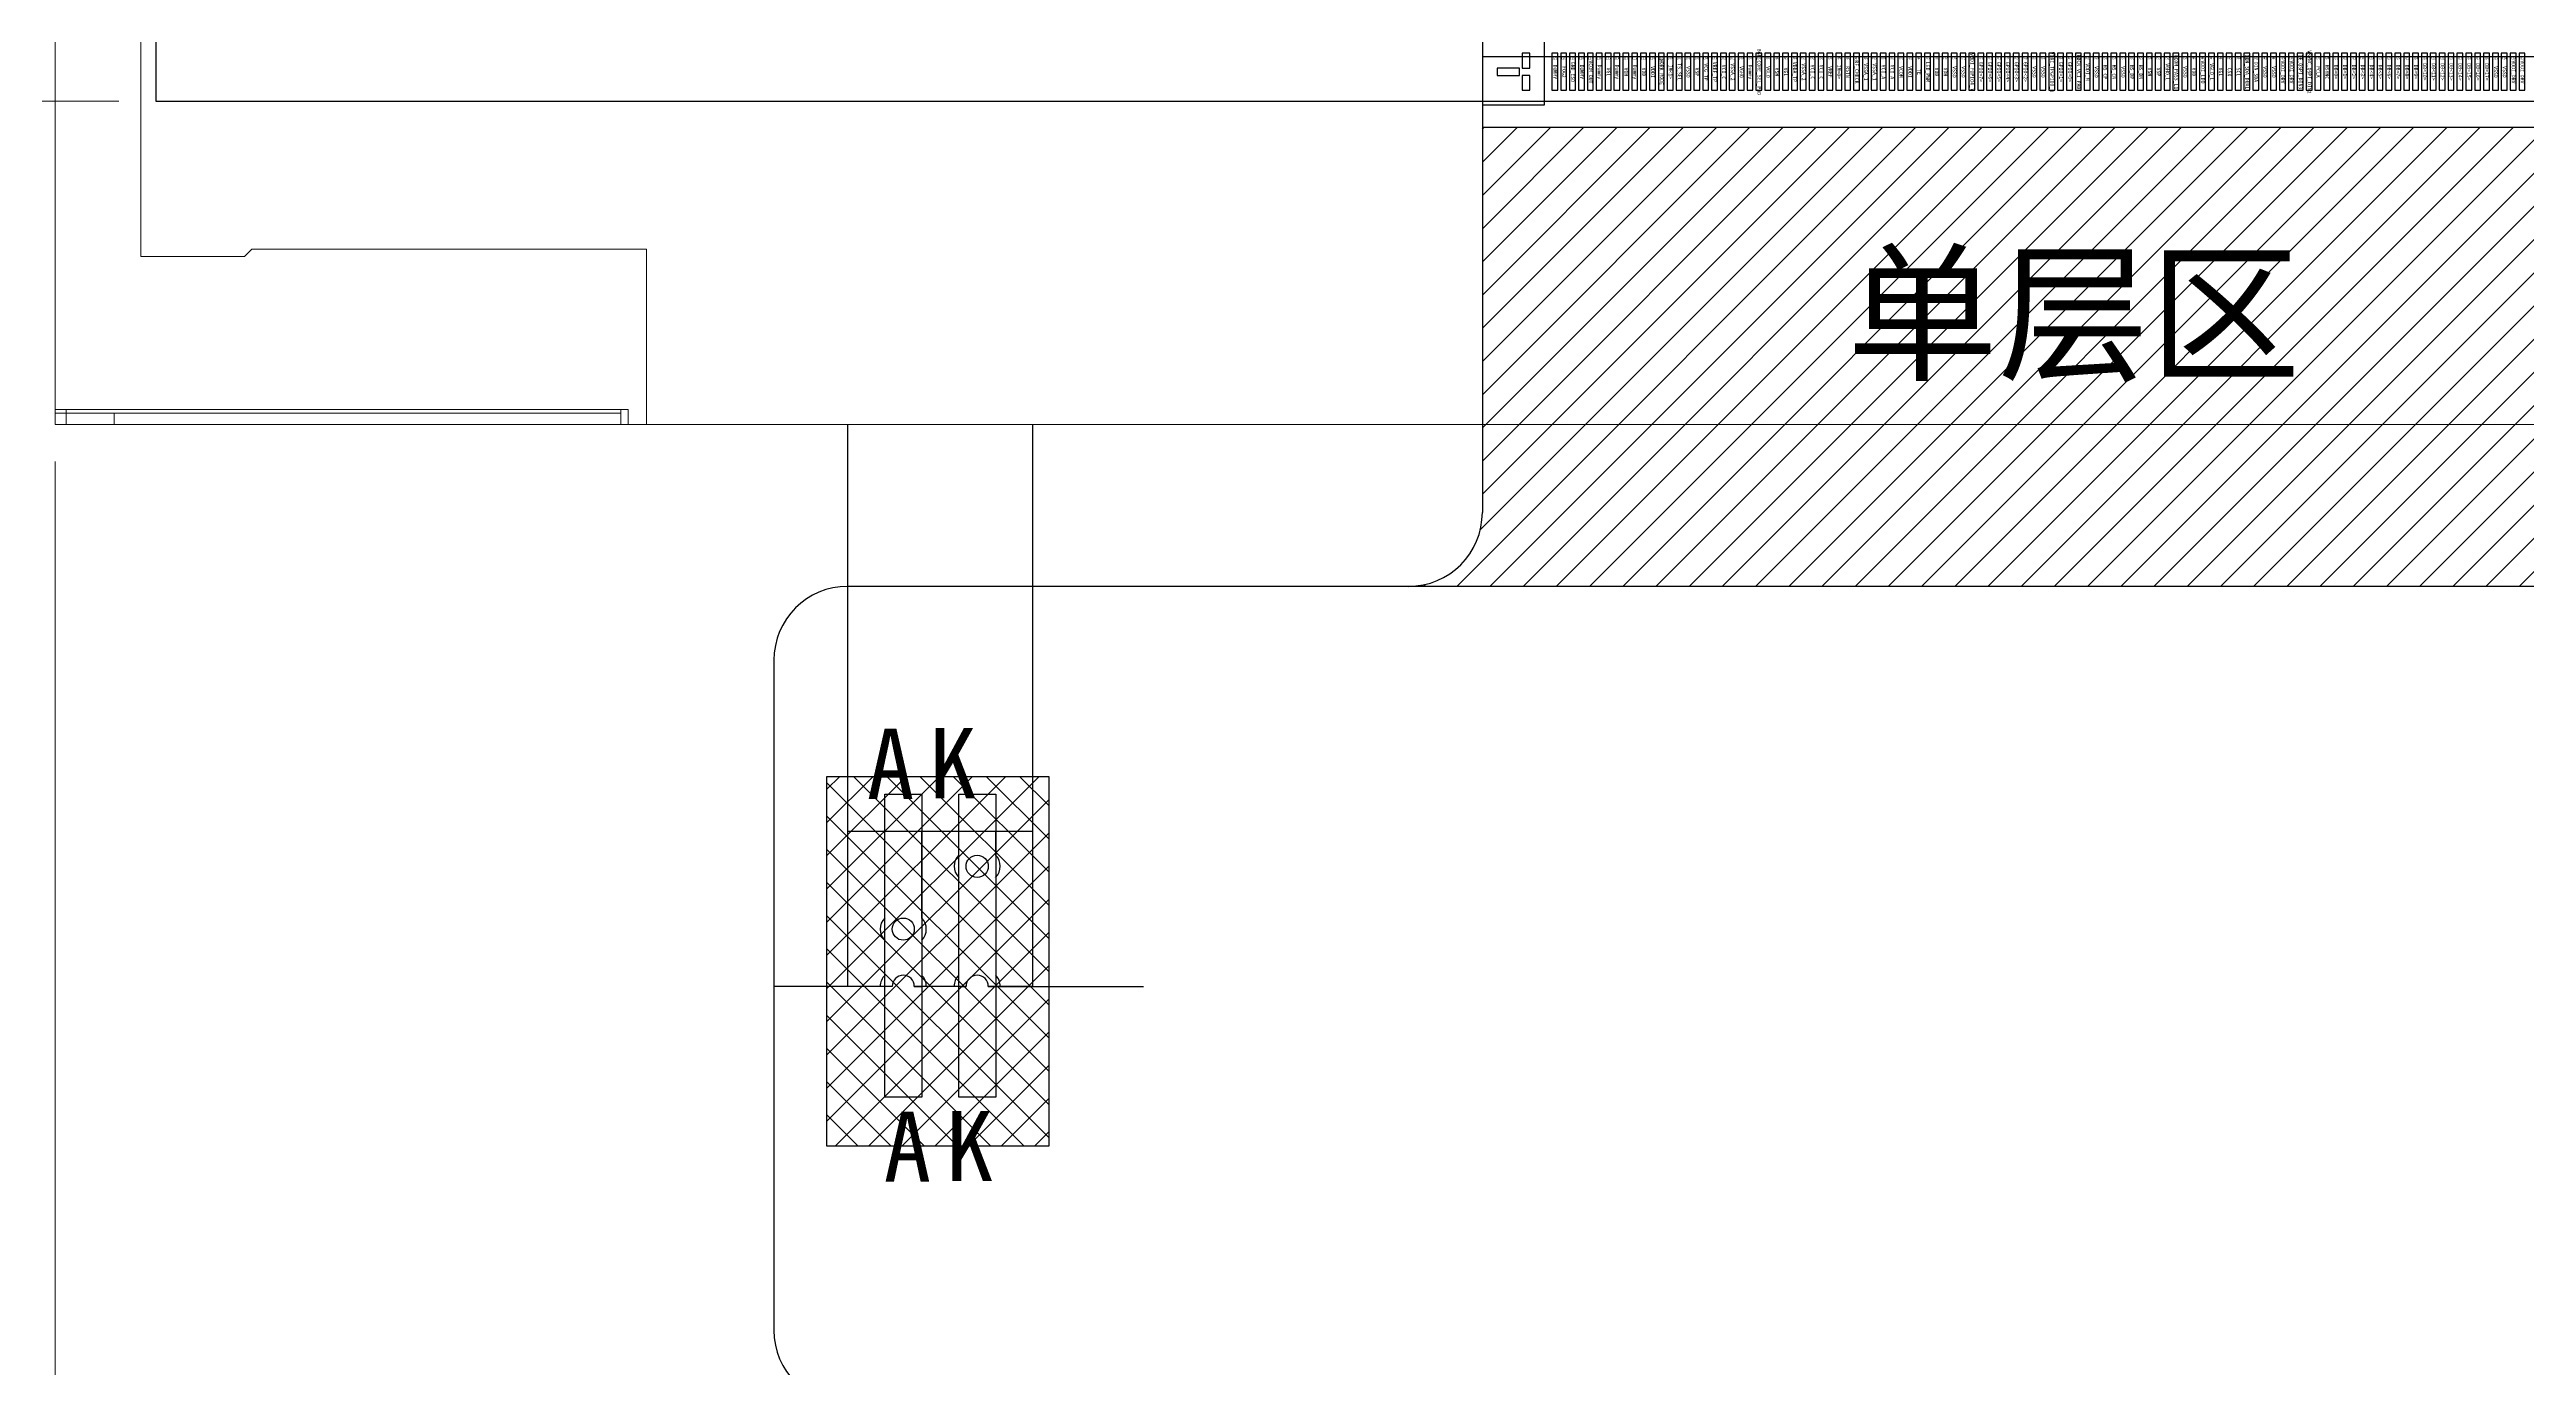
# Model space of a CAD drawing. Header units: millimetres. Extents: x 4482 to 4934, y -79 to 235.
# Drawn here: x 4577.89 to 4611.38, y 73.84 to 91.67 of the extents above; entities that cross this region are included whole.
import ezdxf
from ezdxf.enums import TextEntityAlignment as Align

# ---------------------------------------------------------------- set-up
doc = ezdxf.new("R2010")
doc.units = ezdxf.units.MM
doc.header["$PDMODE"] = 67
doc.layers.get('Defpoints').update_dxf_attribs({"lineweight": 18})
for name, color, linetype in [('BL', 7, 'Continuous'), ('BZ-Bottom', 181, 'Continuous'), ('DIM（标注）', 3, 'Continuous'), ('FPC', 5, 'Continuous'), ('L101', 120, 'Continuous'), ('L38', 6, 'Continuous'), ('L5', 6, 'Continuous'), ('L54', 220, 'Continuous'), ('L62', 3, 'Continuous')]:
    doc.layers.add(name, color=color, linetype=linetype)
doc.layers.add('dim', color=84, linetype='Continuous', lineweight=9)
doc.styles.add('C-E02$0$HZ', font='')
doc.styles.add('STYLE1', font='', dxfattribs={"width": 0.9})
doc.styles.add('TXT', font='TXT')
doc.styles.add('宋', font='', dxfattribs={"height": 2})
doc.styles.get('C-E02$0$HZ').set_extended_font_data('SimSun')
doc.styles.get('STYLE1').set_extended_font_data('KaiTi_GB2312')
doc.styles.get('宋').set_extended_font_data('SimSun')
doc.dimstyles.new('STANDARD$0', dxfattribs={"dimtxt": 1.5, "dimasz": 1.5, "dimexe": 0.25, "dimexo": 0.5, "dimgap": 0.4, "dimtad": 1, "dimzin": 9, "dimdsep": 46, "dimtxsty": 'STYLE1', "dimcen": 1.5, "dimclrd": 256, "dimclre": 256, "dimclrt": 256, "dimadec": 0, "dimazin": 0, "dimtfac": 1, "dimtmove": 0, "dimatfit": 3, "dimfxl": 1, "dimtolj": 1, "dimtzin": 0, "dimlwd": 5, "dimlwe": 5, "dimarcsym": 0})

# ---------------------------------------------------------------- blocks, each defined once
blk = doc.blocks.new('*D11')
at = {"layer": 'Defpoints', "color": 0}
for p in [(4579.322, 170.008), (4559.607, 90.968), (4579.322, 90.968)]:
    blk.add_point(p, dxfattribs=at)
at = {"layer": 'DIM（标注）', "lineweight": 5}
for p, q in [((4578.822, 170.008), (4559.357, 170.008)), ((4559.607, 168.508), (4559.607, 92.468)), ((4578.822, 90.968), (4559.357, 90.968))]:
    blk.add_line(p, q, dxfattribs=at)
at = {"layer": 'DIM（标注）'}
for points in [[(4559.357, 168.508), (4559.857, 168.508), (4559.607, 170.008)], [(4559.357, 92.468), (4559.857, 92.468), (4559.607, 90.968)]]:
    blk.add_solid(points, dxfattribs=at)
at = {"layer": 'DIM（标注）', "insert": (4558.457, 130.488), "char_height": 1.5, "attachment_point": 5, "rotation": 90, "style": 'STYLE1'}
blk.add_mtext('\\A1;79.04 LCD OUTLINE', dxfattribs=at)
blk = doc.blocks.new('*D12')
at = {"layer": 'Defpoints', "color": 0}
for p in [(4555.135, 171.308), (4577.962, 171.308), (4577.962, 86.598)]:
    blk.add_point(p, dxfattribs=at)
at = {"layer": 'DIM（标注）', "lineweight": 5}
for p, q in [((4577.462, 171.308), (4554.885, 171.308)), ((4555.135, 88.098), (4555.135, 169.808)), ((4577.462, 86.598), (4554.885, 86.598))]:
    blk.add_line(p, q, dxfattribs=at)
at = {"layer": 'DIM（标注）'}
for points in [[(4554.885, 169.808), (4555.385, 169.808), (4555.135, 171.308)], [(4554.885, 88.098), (4555.385, 88.098), (4555.135, 86.598)]]:
    blk.add_solid(points, dxfattribs=at)
at = {"layer": 'DIM（标注）', "insert": (4553.985, 128.953), "char_height": 1.5, "attachment_point": 5, "rotation": 90, "style": 'STYLE1'}
blk.add_mtext('\\A1;84.71%%P0.2 BL OUTLINE', dxfattribs=at)
blk = doc.blocks.new('*D17')
at = {"layer": 'Defpoints', "color": 0}
for p in [(4577.962, 86.598), (4555.135, 50.396), (4597.644, 50.396)]:
    blk.add_point(p, dxfattribs=at)
at = {"layer": 'DIM（标注）', "lineweight": 5}
for p, q in [((4577.462, 86.598), (4554.885, 86.598)), ((4555.135, 85.098), (4555.135, 51.896)), ((4597.144, 50.396), (4554.885, 50.396))]:
    blk.add_line(p, q, dxfattribs=at)
at = {"layer": 'DIM（标注）'}
for points in [[(4554.885, 85.098), (4555.385, 85.098), (4555.135, 86.598)], [(4554.885, 51.896), (4555.385, 51.896), (4555.135, 50.396)]]:
    blk.add_solid(points, dxfattribs=at)
at = {"layer": 'DIM（标注）', "insert": (4553.985, 68.497), "char_height": 1.5, "attachment_point": 5, "rotation": 90, "style": 'STYLE1'}
blk.add_mtext('\\A1;36.2%%P0.5', dxfattribs=at)
blk = doc.blocks.new('*D16')
at = {"layer": 'Defpoints', "color": 0}
for p in [(4577.962, 86.598), (4595.764, 50.596), (4595.764, 42.872)]:
    blk.add_point(p, dxfattribs=at)
at = {"layer": 'DIM（标注）', "lineweight": 5}
for p, q in [((4577.962, 86.098), (4577.962, 42.622)), ((4595.764, 50.096), (4595.764, 42.622)), ((4579.462, 42.872), (4594.264, 42.872))]:
    blk.add_line(p, q, dxfattribs=at)
at = {"layer": 'DIM（标注）'}
for points in [[(4579.462, 43.122), (4579.462, 42.622), (4577.962, 42.872)], [(4594.264, 43.122), (4594.264, 42.622), (4595.764, 42.872)]]:
    blk.add_solid(points, dxfattribs=at)
at = {"layer": 'DIM（标注）', "insert": (4587.703, 44.022), "char_height": 1.5, "attachment_point": 5, "style": 'STYLE1'}
blk.add_mtext('\\A1;17.8%%P0.5', dxfattribs=at)
blk = doc.blocks.new('666')
at = {"layer": 'L101'}
blk.add_lwpolyline([(4475.028, 91.843), (4475.868, 91.843), (4475.868, 92.743), (4475.028, 92.743), (4475.028, 91.843)], close=True, dxfattribs=at)
at = {"layer": 'L38'}
for points in [[(4475.568, 92.343), (4475.668, 92.343), (4475.668, 92.543), (4475.568, 92.543), (4475.568, 92.343)], [(4475.968, 92.043), (4476.048, 92.043), (4476.048, 92.543), (4475.968, 92.543), (4475.968, 92.043)], [(4476.088, 92.043), (4476.168, 92.043), (4476.168, 92.543), (4476.088, 92.543), (4476.088, 92.043)], [(4476.208, 92.043), (4476.288, 92.043), (4476.288, 92.543), (4476.208, 92.543), (4476.208, 92.043)], [(4476.328, 92.043), (4476.408, 92.043), (4476.408, 92.543), (4476.328, 92.543), (4476.328, 92.043)], [(4476.448, 92.043), (4476.528, 92.043), (4476.528, 92.543), (4476.448, 92.543), (4476.448, 92.043)], [(4476.568, 92.043), (4476.648, 92.043), (4476.648, 92.543), (4476.568, 92.543), (4476.568, 92.043)], [(4476.688, 92.043), (4476.768, 92.043), (4476.768, 92.543), (4476.688, 92.543), (4476.688, 92.043)], [(4476.808, 92.043), (4476.888, 92.043), (4476.888, 92.543), (4476.808, 92.543), (4476.808, 92.043)], [(4476.928, 92.043), (4477.008, 92.043), (4477.008, 92.543), (4476.928, 92.543), (4476.928, 92.043)], [(4477.048, 92.043), (4477.128, 92.043), (4477.128, 92.543), (4477.048, 92.543), (4477.048, 92.043)], [(4477.168, 92.043), (4477.248, 92.043), (4477.248, 92.543), (4477.168, 92.543), (4477.168, 92.043)], [(4477.288, 92.043), (4477.368, 92.043), (4477.368, 92.543), (4477.288, 92.543), (4477.288, 92.043)], [(4477.408, 92.043), (4477.488, 92.043), (4477.488, 92.543), (4477.408, 92.543), (4477.408, 92.043)], [(4477.528, 92.043), (4477.608, 92.043), (4477.608, 92.543), (4477.528, 92.543), (4477.528, 92.043)], [(4477.648, 92.043), (4477.728, 92.043), (4477.728, 92.543), (4477.648, 92.543), (4477.648, 92.043)], [(4477.768, 92.043), (4477.848, 92.043), (4477.848, 92.543), (4477.768, 92.543), (4477.768, 92.043)], [(4477.888, 92.043), (4477.968, 92.043), (4477.968, 92.543), (4477.888, 92.543), (4477.888, 92.043)], [(4478.008, 92.043), (4478.088, 92.043), (4478.088, 92.543), (4478.008, 92.543), (4478.008, 92.043)], [(4478.128, 92.043), (4478.208, 92.043), (4478.208, 92.543), (4478.128, 92.543), (4478.128, 92.043)], [(4478.248, 92.043), (4478.328, 92.043), (4478.328, 92.543), (4478.248, 92.543), (4478.248, 92.043)], [(4478.368, 92.043), (4478.448, 92.043), (4478.448, 92.543), (4478.368, 92.543), (4478.368, 92.043)], [(4478.488, 92.043), (4478.568, 92.043), (4478.568, 92.543), (4478.488, 92.543), (4478.488, 92.043)], [(4478.608, 92.043), (4478.688, 92.043), (4478.688, 92.543), (4478.608, 92.543), (4478.608, 92.043)], [(4478.728, 92.043), (4478.808, 92.043), (4478.808, 92.543), (4478.728, 92.543), (4478.728, 92.043)], [(4478.848, 92.043), (4478.928, 92.043), (4478.928, 92.543), (4478.848, 92.543), (4478.848, 92.043)], [(4478.968, 92.043), (4479.048, 92.043), (4479.048, 92.543), (4478.968, 92.543), (4478.968, 92.043)], [(4479.088, 92.043), (4479.168, 92.043), (4479.168, 92.543), (4479.088, 92.543), (4479.088, 92.043)], [(4479.208, 92.043), (4479.288, 92.043), (4479.288, 92.543), (4479.208, 92.543), (4479.208, 92.043)], [(4479.328, 92.043), (4479.408, 92.043), (4479.408, 92.543), (4479.328, 92.543), (4479.328, 92.043)], [(4479.448, 92.043), (4479.528, 92.043), (4479.528, 92.543), (4479.448, 92.543), (4479.448, 92.043)], [(4479.568, 92.043), (4479.648, 92.043), (4479.648, 92.543), (4479.568, 92.543), (4479.568, 92.043)], [(4479.688, 92.043), (4479.768, 92.043), (4479.768, 92.543), (4479.688, 92.543), (4479.688, 92.043)], [(4479.808, 92.043), (4479.888, 92.043), (4479.888, 92.543), (4479.808, 92.543), (4479.808, 92.043)], [(4479.928, 92.043), (4480.008, 92.043), (4480.008, 92.543), (4479.928, 92.543), (4479.928, 92.043)], [(4480.048, 92.043), (4480.128, 92.043), (4480.128, 92.543), (4480.048, 92.543), (4480.048, 92.043)], [(4480.168, 92.043), (4480.248, 92.043), (4480.248, 92.543), (4480.168, 92.543), (4480.168, 92.043)], [(4480.288, 92.043), (4480.368, 92.043), (4480.368, 92.543), (4480.288, 92.543), (4480.288, 92.043)], [(4480.408, 92.043), (4480.488, 92.043), (4480.488, 92.543), (4480.408, 92.543), (4480.408, 92.043)], [(4480.528, 92.043), (4480.608, 92.043), (4480.608, 92.543), (4480.528, 92.543), (4480.528, 92.043)], [(4480.648, 92.043), (4480.728, 92.043), (4480.728, 92.543), (4480.648, 92.543), (4480.648, 92.043)], [(4480.768, 92.043), (4480.848, 92.043), (4480.848, 92.543), (4480.768, 92.543), (4480.768, 92.043)], [(4480.888, 92.043), (4480.968, 92.043), (4480.968, 92.543), (4480.888, 92.543), (4480.888, 92.043)], [(4481.008, 92.043), (4481.088, 92.043), (4481.088, 92.543), (4481.008, 92.543), (4481.008, 92.043)], [(4481.128, 92.043), (4481.208, 92.043), (4481.208, 92.543), (4481.128, 92.543), (4481.128, 92.043)], [(4481.248, 92.043), (4481.328, 92.043), (4481.328, 92.543), (4481.248, 92.543), (4481.248, 92.043)], [(4481.368, 92.043), (4481.448, 92.043), (4481.448, 92.543), (4481.368, 92.543), (4481.368, 92.043)], [(4481.488, 92.043), (4481.568, 92.043), (4481.568, 92.543), (4481.488, 92.543), (4481.488, 92.043)], [(4481.608, 92.043), (4481.688, 92.043), (4481.688, 92.543), (4481.608, 92.543), (4481.608, 92.043)], [(4481.728, 92.043), (4481.808, 92.043), (4481.808, 92.543), (4481.728, 92.543), (4481.728, 92.043)], [(4481.848, 92.043), (4481.928, 92.043), (4481.928, 92.543), (4481.848, 92.543), (4481.848, 92.043)], [(4481.968, 92.043), (4482.048, 92.043), (4482.048, 92.543), (4481.968, 92.543), (4481.968, 92.043)], [(4482.088, 92.043), (4482.168, 92.043), (4482.168, 92.543), (4482.088, 92.543), (4482.088, 92.043)], [(4482.208, 92.043), (4482.288, 92.043), (4482.288, 92.543), (4482.208, 92.543), (4482.208, 92.043)], [(4482.328, 92.043), (4482.408, 92.043), (4482.408, 92.543), (4482.328, 92.543), (4482.328, 92.043)], [(4482.448, 92.043), (4482.528, 92.043), (4482.528, 92.543), (4482.448, 92.543), (4482.448, 92.043)], [(4482.568, 92.043), (4482.648, 92.043), (4482.648, 92.543), (4482.568, 92.543), (4482.568, 92.043)], [(4482.688, 92.043), (4482.768, 92.043), (4482.768, 92.543), (4482.688, 92.543), (4482.688, 92.043)], [(4482.808, 92.043), (4482.888, 92.043), (4482.888, 92.543), (4482.808, 92.543), (4482.808, 92.043)], [(4482.928, 92.043), (4483.008, 92.043), (4483.008, 92.543), (4482.928, 92.543), (4482.928, 92.043)], [(4483.048, 92.043), (4483.128, 92.043), (4483.128, 92.543), (4483.048, 92.543), (4483.048, 92.043)], [(4483.168, 92.043), (4483.248, 92.043), (4483.248, 92.543), (4483.168, 92.543), (4483.168, 92.043)], [(4483.288, 92.043), (4483.368, 92.043), (4483.368, 92.543), (4483.288, 92.543), (4483.288, 92.043)], [(4483.408, 92.043), (4483.488, 92.043), (4483.488, 92.543), (4483.408, 92.543), (4483.408, 92.043)], [(4483.528, 92.043), (4483.608, 92.043), (4483.608, 92.543), (4483.528, 92.543), (4483.528, 92.043)], [(4483.648, 92.043), (4483.728, 92.043), (4483.728, 92.543), (4483.648, 92.543), (4483.648, 92.043)], [(4483.768, 92.043), (4483.848, 92.043), (4483.848, 92.543), (4483.768, 92.543), (4483.768, 92.043)], [(4483.888, 92.043), (4483.968, 92.043), (4483.968, 92.543), (4483.888, 92.543), (4483.888, 92.043)], [(4484.008, 92.043), (4484.088, 92.043), (4484.088, 92.543), (4484.008, 92.543), (4484.008, 92.043)], [(4484.128, 92.043), (4484.208, 92.043), (4484.208, 92.543), (4484.128, 92.543), (4484.128, 92.043)], [(4484.248, 92.043), (4484.328, 92.043), (4484.328, 92.543), (4484.248, 92.543), (4484.248, 92.043)], [(4484.368, 92.043), (4484.448, 92.043), (4484.448, 92.543), (4484.368, 92.543), (4484.368, 92.043)], [(4484.488, 92.043), (4484.568, 92.043), (4484.568, 92.543), (4484.488, 92.543), (4484.488, 92.043)], [(4484.608, 92.043), (4484.688, 92.043), (4484.688, 92.543), (4484.608, 92.543), (4484.608, 92.043)], [(4484.728, 92.043), (4484.808, 92.043), (4484.808, 92.543), (4484.728, 92.543), (4484.728, 92.043)], [(4484.848, 92.043), (4484.928, 92.043), (4484.928, 92.543), (4484.848, 92.543), (4484.848, 92.043)], [(4484.968, 92.043), (4485.048, 92.043), (4485.048, 92.543), (4484.968, 92.543), (4484.968, 92.043)], [(4485.088, 92.043), (4485.168, 92.043), (4485.168, 92.543), (4485.088, 92.543), (4485.088, 92.043)], [(4485.208, 92.043), (4485.288, 92.043), (4485.288, 92.543), (4485.208, 92.543), (4485.208, 92.043)], [(4485.328, 92.043), (4485.408, 92.043), (4485.408, 92.543), (4485.328, 92.543), (4485.328, 92.043)], [(4485.448, 92.043), (4485.528, 92.043), (4485.528, 92.543), (4485.448, 92.543), (4485.448, 92.043)], [(4485.568, 92.043), (4485.648, 92.043), (4485.648, 92.543), (4485.568, 92.543), (4485.568, 92.043)], [(4485.688, 92.043), (4485.768, 92.043), (4485.768, 92.543), (4485.688, 92.543), (4485.688, 92.043)], [(4485.808, 92.043), (4485.888, 92.043), (4485.888, 92.543), (4485.808, 92.543), (4485.808, 92.043)], [(4485.928, 92.043), (4486.008, 92.043), (4486.008, 92.543), (4485.928, 92.543), (4485.928, 92.043)], [(4486.048, 92.043), (4486.128, 92.043), (4486.128, 92.543), (4486.048, 92.543), (4486.048, 92.043)], [(4486.168, 92.043), (4486.248, 92.043), (4486.248, 92.543), (4486.168, 92.543), (4486.168, 92.043)], [(4486.288, 92.043), (4486.368, 92.043), (4486.368, 92.543), (4486.288, 92.543), (4486.288, 92.043)], [(4486.408, 92.043), (4486.488, 92.043), (4486.488, 92.543), (4486.408, 92.543), (4486.408, 92.043)], [(4486.528, 92.043), (4486.608, 92.043), (4486.608, 92.543), (4486.528, 92.543), (4486.528, 92.043)], [(4486.648, 92.043), (4486.728, 92.043), (4486.728, 92.543), (4486.648, 92.543), (4486.648, 92.043)], [(4486.768, 92.043), (4486.848, 92.043), (4486.848, 92.543), (4486.768, 92.543), (4486.768, 92.043)], [(4486.888, 92.043), (4486.968, 92.043), (4486.968, 92.543), (4486.888, 92.543), (4486.888, 92.043)], [(4487.008, 92.043), (4487.088, 92.043), (4487.088, 92.543), (4487.008, 92.543), (4487.008, 92.043)], [(4487.128, 92.043), (4487.208, 92.043), (4487.208, 92.543), (4487.128, 92.543), (4487.128, 92.043)], [(4487.248, 92.043), (4487.328, 92.043), (4487.328, 92.543), (4487.248, 92.543), (4487.248, 92.043)], [(4487.368, 92.043), (4487.448, 92.043), (4487.448, 92.543), (4487.368, 92.543), (4487.368, 92.043)], [(4487.488, 92.043), (4487.568, 92.043), (4487.568, 92.543), (4487.488, 92.543), (4487.488, 92.043)], [(4487.608, 92.043), (4487.688, 92.043), (4487.688, 92.543), (4487.608, 92.543), (4487.608, 92.043)], [(4487.728, 92.043), (4487.808, 92.043), (4487.808, 92.543), (4487.728, 92.543), (4487.728, 92.043)], [(4487.848, 92.043), (4487.928, 92.043), (4487.928, 92.543), (4487.848, 92.543), (4487.848, 92.043)], [(4487.968, 92.043), (4488.048, 92.043), (4488.048, 92.543), (4487.968, 92.543), (4487.968, 92.043)], [(4488.088, 92.043), (4488.168, 92.043), (4488.168, 92.543), (4488.088, 92.543), (4488.088, 92.043)], [(4488.208, 92.043), (4488.288, 92.043), (4488.288, 92.543), (4488.208, 92.543), (4488.208, 92.043)], [(4488.328, 92.043), (4488.408, 92.043), (4488.408, 92.543), (4488.328, 92.543), (4488.328, 92.043)], [(4488.448, 92.043), (4488.528, 92.043), (4488.528, 92.543), (4488.448, 92.543), (4488.448, 92.043)], [(4488.568, 92.043), (4488.648, 92.043), (4488.648, 92.543), (4488.568, 92.543), (4488.568, 92.043)], [(4488.688, 92.043), (4488.768, 92.043), (4488.768, 92.543), (4488.688, 92.543), (4488.688, 92.043)], [(4488.808, 92.043), (4488.888, 92.043), (4488.888, 92.543), (4488.808, 92.543), (4488.808, 92.043)], [(4488.928, 92.043), (4489.008, 92.043), (4489.008, 92.543), (4488.928, 92.543), (4488.928, 92.043)], [(4489.048, 92.043), (4489.128, 92.043), (4489.128, 92.543), (4489.048, 92.543), (4489.048, 92.043)], [(4475.228, 92.243), (4475.528, 92.243), (4475.528, 92.343), (4475.228, 92.343), (4475.228, 92.243)], [(4475.568, 92.043), (4475.668, 92.043), (4475.668, 92.243), (4475.568, 92.243), (4475.568, 92.043)]]:
    blk.add_lwpolyline(points, close=True, dxfattribs=at)
at = {"layer": 'L5'}
for points in [[(4475.968, 92.043), (4476.048, 92.043), (4476.048, 92.543), (4475.968, 92.543), (4475.968, 92.043)], [(4476.088, 92.043), (4476.168, 92.043), (4476.168, 92.543), (4476.088, 92.543), (4476.088, 92.043)], [(4476.208, 92.043), (4476.288, 92.043), (4476.288, 92.543), (4476.208, 92.543), (4476.208, 92.043)], [(4476.328, 92.043), (4476.408, 92.043), (4476.408, 92.543), (4476.328, 92.543), (4476.328, 92.043)], [(4476.448, 92.043), (4476.528, 92.043), (4476.528, 92.543), (4476.448, 92.543), (4476.448, 92.043)], [(4476.568, 92.043), (4476.648, 92.043), (4476.648, 92.543), (4476.568, 92.543), (4476.568, 92.043)], [(4476.688, 92.043), (4476.768, 92.043), (4476.768, 92.543), (4476.688, 92.543), (4476.688, 92.043)], [(4476.808, 92.043), (4476.888, 92.043), (4476.888, 92.543), (4476.808, 92.543), (4476.808, 92.043)], [(4476.928, 92.043), (4477.008, 92.043), (4477.008, 92.543), (4476.928, 92.543), (4476.928, 92.043)], [(4477.048, 92.043), (4477.128, 92.043), (4477.128, 92.543), (4477.048, 92.543), (4477.048, 92.043)], [(4477.168, 92.043), (4477.248, 92.043), (4477.248, 92.543), (4477.168, 92.543), (4477.168, 92.043)], [(4477.288, 92.043), (4477.368, 92.043), (4477.368, 92.543), (4477.288, 92.543), (4477.288, 92.043)], [(4477.408, 92.043), (4477.488, 92.043), (4477.488, 92.543), (4477.408, 92.543), (4477.408, 92.043)], [(4477.528, 92.043), (4477.608, 92.043), (4477.608, 92.543), (4477.528, 92.543), (4477.528, 92.043)], [(4477.648, 92.043), (4477.728, 92.043), (4477.728, 92.543), (4477.648, 92.543), (4477.648, 92.043)], [(4477.768, 92.043), (4477.848, 92.043), (4477.848, 92.543), (4477.768, 92.543), (4477.768, 92.043)], [(4477.888, 92.043), (4477.968, 92.043), (4477.968, 92.543), (4477.888, 92.543), (4477.888, 92.043)], [(4478.008, 92.043), (4478.088, 92.043), (4478.088, 92.543), (4478.008, 92.543), (4478.008, 92.043)], [(4478.128, 92.043), (4478.208, 92.043), (4478.208, 92.543), (4478.128, 92.543), (4478.128, 92.043)], [(4478.248, 92.043), (4478.328, 92.043), (4478.328, 92.543), (4478.248, 92.543), (4478.248, 92.043)], [(4478.368, 92.043), (4478.448, 92.043), (4478.448, 92.543), (4478.368, 92.543), (4478.368, 92.043)], [(4478.488, 92.043), (4478.568, 92.043), (4478.568, 92.543), (4478.488, 92.543), (4478.488, 92.043)], [(4478.608, 92.043), (4478.688, 92.043), (4478.688, 92.543), (4478.608, 92.543), (4478.608, 92.043)], [(4478.728, 92.043), (4478.808, 92.043), (4478.808, 92.543), (4478.728, 92.543), (4478.728, 92.043)], [(4478.848, 92.043), (4478.928, 92.043), (4478.928, 92.543), (4478.848, 92.543), (4478.848, 92.043)], [(4478.968, 92.043), (4479.048, 92.043), (4479.048, 92.543), (4478.968, 92.543), (4478.968, 92.043)], [(4479.088, 92.043), (4479.168, 92.043), (4479.168, 92.543), (4479.088, 92.543), (4479.088, 92.043)], [(4479.208, 92.043), (4479.288, 92.043), (4479.288, 92.543), (4479.208, 92.543), (4479.208, 92.043)], [(4479.328, 92.043), (4479.408, 92.043), (4479.408, 92.543), (4479.328, 92.543), (4479.328, 92.043)], [(4479.448, 92.043), (4479.528, 92.043), (4479.528, 92.543), (4479.448, 92.543), (4479.448, 92.043)], [(4479.568, 92.043), (4479.648, 92.043), (4479.648, 92.543), (4479.568, 92.543), (4479.568, 92.043)], [(4479.688, 92.043), (4479.768, 92.043), (4479.768, 92.543), (4479.688, 92.543), (4479.688, 92.043)], [(4479.808, 92.043), (4479.888, 92.043), (4479.888, 92.543), (4479.808, 92.543), (4479.808, 92.043)], [(4479.928, 92.043), (4480.008, 92.043), (4480.008, 92.543), (4479.928, 92.543), (4479.928, 92.043)], [(4480.048, 92.043), (4480.128, 92.043), (4480.128, 92.543), (4480.048, 92.543), (4480.048, 92.043)], [(4480.168, 92.043), (4480.248, 92.043), (4480.248, 92.543), (4480.168, 92.543), (4480.168, 92.043)], [(4480.288, 92.043), (4480.368, 92.043), (4480.368, 92.543), (4480.288, 92.543), (4480.288, 92.043)], [(4480.408, 92.043), (4480.488, 92.043), (4480.488, 92.543), (4480.408, 92.543), (4480.408, 92.043)], [(4480.528, 92.043), (4480.608, 92.043), (4480.608, 92.543), (4480.528, 92.543), (4480.528, 92.043)], [(4480.648, 92.043), (4480.728, 92.043), (4480.728, 92.543), (4480.648, 92.543), (4480.648, 92.043)], [(4480.768, 92.043), (4480.848, 92.043), (4480.848, 92.543), (4480.768, 92.543), (4480.768, 92.043)], [(4480.888, 92.043), (4480.968, 92.043), (4480.968, 92.543), (4480.888, 92.543), (4480.888, 92.043)], [(4481.008, 92.043), (4481.088, 92.043), (4481.088, 92.543), (4481.008, 92.543), (4481.008, 92.043)], [(4481.128, 92.043), (4481.208, 92.043), (4481.208, 92.543), (4481.128, 92.543), (4481.128, 92.043)], [(4481.248, 92.043), (4481.328, 92.043), (4481.328, 92.543), (4481.248, 92.543), (4481.248, 92.043)], [(4481.368, 92.043), (4481.448, 92.043), (4481.448, 92.543), (4481.368, 92.543), (4481.368, 92.043)], [(4481.488, 92.043), (4481.568, 92.043), (4481.568, 92.543), (4481.488, 92.543), (4481.488, 92.043)], [(4481.608, 92.043), (4481.688, 92.043), (4481.688, 92.543), (4481.608, 92.543), (4481.608, 92.043)], [(4481.728, 92.043), (4481.808, 92.043), (4481.808, 92.543), (4481.728, 92.543), (4481.728, 92.043)], [(4481.848, 92.043), (4481.928, 92.043), (4481.928, 92.543), (4481.848, 92.543), (4481.848, 92.043)], [(4481.968, 92.043), (4482.048, 92.043), (4482.048, 92.543), (4481.968, 92.543), (4481.968, 92.043)], [(4482.088, 92.043), (4482.168, 92.043), (4482.168, 92.543), (4482.088, 92.543), (4482.088, 92.043)], [(4482.208, 92.043), (4482.288, 92.043), (4482.288, 92.543), (4482.208, 92.543), (4482.208, 92.043)], [(4482.328, 92.043), (4482.408, 92.043), (4482.408, 92.543), (4482.328, 92.543), (4482.328, 92.043)], [(4482.448, 92.043), (4482.528, 92.043), (4482.528, 92.543), (4482.448, 92.543), (4482.448, 92.043)], [(4482.568, 92.043), (4482.648, 92.043), (4482.648, 92.543), (4482.568, 92.543), (4482.568, 92.043)], [(4482.688, 92.043), (4482.768, 92.043), (4482.768, 92.543), (4482.688, 92.543), (4482.688, 92.043)], [(4482.808, 92.043), (4482.888, 92.043), (4482.888, 92.543), (4482.808, 92.543), (4482.808, 92.043)], [(4482.928, 92.043), (4483.008, 92.043), (4483.008, 92.543), (4482.928, 92.543), (4482.928, 92.043)], [(4483.048, 92.043), (4483.128, 92.043), (4483.128, 92.543), (4483.048, 92.543), (4483.048, 92.043)], [(4483.168, 92.043), (4483.248, 92.043), (4483.248, 92.543), (4483.168, 92.543), (4483.168, 92.043)], [(4483.288, 92.043), (4483.368, 92.043), (4483.368, 92.543), (4483.288, 92.543), (4483.288, 92.043)], [(4483.408, 92.043), (4483.488, 92.043), (4483.488, 92.543), (4483.408, 92.543), (4483.408, 92.043)], [(4483.528, 92.043), (4483.608, 92.043), (4483.608, 92.543), (4483.528, 92.543), (4483.528, 92.043)], [(4483.648, 92.043), (4483.728, 92.043), (4483.728, 92.543), (4483.648, 92.543), (4483.648, 92.043)], [(4483.768, 92.043), (4483.848, 92.043), (4483.848, 92.543), (4483.768, 92.543), (4483.768, 92.043)], [(4483.888, 92.043), (4483.968, 92.043), (4483.968, 92.543), (4483.888, 92.543), (4483.888, 92.043)], [(4484.008, 92.043), (4484.088, 92.043), (4484.088, 92.543), (4484.008, 92.543), (4484.008, 92.043)], [(4484.128, 92.043), (4484.208, 92.043), (4484.208, 92.543), (4484.128, 92.543), (4484.128, 92.043)], [(4484.248, 92.043), (4484.328, 92.043), (4484.328, 92.543), (4484.248, 92.543), (4484.248, 92.043)], [(4484.368, 92.043), (4484.448, 92.043), (4484.448, 92.543), (4484.368, 92.543), (4484.368, 92.043)], [(4484.488, 92.043), (4484.568, 92.043), (4484.568, 92.543), (4484.488, 92.543), (4484.488, 92.043)], [(4484.608, 92.043), (4484.688, 92.043), (4484.688, 92.543), (4484.608, 92.543), (4484.608, 92.043)], [(4484.728, 92.043), (4484.808, 92.043), (4484.808, 92.543), (4484.728, 92.543), (4484.728, 92.043)], [(4484.848, 92.043), (4484.928, 92.043), (4484.928, 92.543), (4484.848, 92.543), (4484.848, 92.043)], [(4484.968, 92.043), (4485.048, 92.043), (4485.048, 92.543), (4484.968, 92.543), (4484.968, 92.043)], [(4485.088, 92.043), (4485.168, 92.043), (4485.168, 92.543), (4485.088, 92.543), (4485.088, 92.043)], [(4485.208, 92.043), (4485.288, 92.043), (4485.288, 92.543), (4485.208, 92.543), (4485.208, 92.043)], [(4485.328, 92.043), (4485.408, 92.043), (4485.408, 92.543), (4485.328, 92.543), (4485.328, 92.043)], [(4485.448, 92.043), (4485.528, 92.043), (4485.528, 92.543), (4485.448, 92.543), (4485.448, 92.043)], [(4485.568, 92.043), (4485.648, 92.043), (4485.648, 92.543), (4485.568, 92.543), (4485.568, 92.043)], [(4485.688, 92.043), (4485.768, 92.043), (4485.768, 92.543), (4485.688, 92.543), (4485.688, 92.043)], [(4485.808, 92.043), (4485.888, 92.043), (4485.888, 92.543), (4485.808, 92.543), (4485.808, 92.043)], [(4485.928, 92.043), (4486.008, 92.043), (4486.008, 92.543), (4485.928, 92.543), (4485.928, 92.043)], [(4486.048, 92.043), (4486.128, 92.043), (4486.128, 92.543), (4486.048, 92.543), (4486.048, 92.043)], [(4486.168, 92.043), (4486.248, 92.043), (4486.248, 92.543), (4486.168, 92.543), (4486.168, 92.043)], [(4486.288, 92.043), (4486.368, 92.043), (4486.368, 92.543), (4486.288, 92.543), (4486.288, 92.043)], [(4486.408, 92.043), (4486.488, 92.043), (4486.488, 92.543), (4486.408, 92.543), (4486.408, 92.043)], [(4486.528, 92.043), (4486.608, 92.043), (4486.608, 92.543), (4486.528, 92.543), (4486.528, 92.043)], [(4486.648, 92.043), (4486.728, 92.043), (4486.728, 92.543), (4486.648, 92.543), (4486.648, 92.043)], [(4486.768, 92.043), (4486.848, 92.043), (4486.848, 92.543), (4486.768, 92.543), (4486.768, 92.043)], [(4486.888, 92.043), (4486.968, 92.043), (4486.968, 92.543), (4486.888, 92.543), (4486.888, 92.043)], [(4487.008, 92.043), (4487.088, 92.043), (4487.088, 92.543), (4487.008, 92.543), (4487.008, 92.043)], [(4487.128, 92.043), (4487.208, 92.043), (4487.208, 92.543), (4487.128, 92.543), (4487.128, 92.043)], [(4487.248, 92.043), (4487.328, 92.043), (4487.328, 92.543), (4487.248, 92.543), (4487.248, 92.043)], [(4487.368, 92.043), (4487.448, 92.043), (4487.448, 92.543), (4487.368, 92.543), (4487.368, 92.043)], [(4487.488, 92.043), (4487.568, 92.043), (4487.568, 92.543), (4487.488, 92.543), (4487.488, 92.043)], [(4487.608, 92.043), (4487.688, 92.043), (4487.688, 92.543), (4487.608, 92.543), (4487.608, 92.043)], [(4487.728, 92.043), (4487.808, 92.043), (4487.808, 92.543), (4487.728, 92.543), (4487.728, 92.043)], [(4487.848, 92.043), (4487.928, 92.043), (4487.928, 92.543), (4487.848, 92.543), (4487.848, 92.043)], [(4487.968, 92.043), (4488.048, 92.043), (4488.048, 92.543), (4487.968, 92.543), (4487.968, 92.043)], [(4488.088, 92.043), (4488.168, 92.043), (4488.168, 92.543), (4488.088, 92.543), (4488.088, 92.043)], [(4488.208, 92.043), (4488.288, 92.043), (4488.288, 92.543), (4488.208, 92.543), (4488.208, 92.043)], [(4488.328, 92.043), (4488.408, 92.043), (4488.408, 92.543), (4488.328, 92.543), (4488.328, 92.043)], [(4488.448, 92.043), (4488.528, 92.043), (4488.528, 92.543), (4488.448, 92.543), (4488.448, 92.043)], [(4488.568, 92.043), (4488.648, 92.043), (4488.648, 92.543), (4488.568, 92.543), (4488.568, 92.043)], [(4488.688, 92.043), (4488.768, 92.043), (4488.768, 92.543), (4488.688, 92.543), (4488.688, 92.043)], [(4488.808, 92.043), (4488.888, 92.043), (4488.888, 92.543), (4488.808, 92.543), (4488.808, 92.043)], [(4488.928, 92.043), (4489.008, 92.043), (4489.008, 92.543), (4488.928, 92.543), (4488.928, 92.043)], [(4489.048, 92.043), (4489.128, 92.043), (4489.128, 92.543), (4489.048, 92.543), (4489.048, 92.043)]]:
    blk.add_lwpolyline(points, close=True, dxfattribs=at)
at = {"layer": 'L62'}
blk.add_lwpolyline([(4457.086, 91.893), (4508.846, 91.893), (4508.846, 170.933), (4457.086, 170.933), (4457.086, 91.893)], close=True, dxfattribs=at)
blk.add_lwpolyline([(4457.086, 91.893), (4508.846, 91.893), (4508.846, 170.933), (4457.086, 170.933), (4457.086, 91.893)], close=True, dxfattribs=at)
blk.add_lwpolyline([(4457.086, 91.893), (4508.846, 91.893), (4508.846, 170.933), (4457.086, 170.933), (4457.086, 91.893)], close=True, dxfattribs=at)
at = {"layer": 'L54', "style": 'TXT'}
for s, p in [('121', (4476.007, 92.477)), ('120', (4476.127, 92.477)), ('119', (4476.247, 92.477)), ('118', (4476.367, 92.477)), ('117', (4476.487, 92.477)), ('116', (4476.607, 92.477)), ('115', (4476.727, 92.477)), ('114', (4476.847, 92.477)), ('113', (4476.967, 92.477)), ('112', (4477.087, 92.477)), ('111', (4477.207, 92.477)), ('110', (4477.327, 92.477)), ('109', (4477.447, 92.477)), ('108', (4477.567, 92.477)), ('107', (4477.687, 92.477)), ('106', (4477.807, 92.477)), ('105', (4477.927, 92.477)), ('104', (4478.047, 92.477)), ('103', (4478.167, 92.477)), ('102', (4478.287, 92.477)), ('101', (4478.407, 92.477)), ('100', (4478.527, 92.477)), ('099', (4478.647, 92.477)), ('098', (4478.767, 92.477)), ('097', (4478.887, 92.477)), ('096', (4479.007, 92.477)), ('095', (4479.127, 92.477)), ('094', (4479.247, 92.477)), ('093', (4479.367, 92.477)), ('092', (4479.487, 92.477)), ('091', (4479.607, 92.477)), ('090', (4479.727, 92.477)), ('089', (4479.847, 92.477)), ('088', (4479.967, 92.477)), ('087', (4480.087, 92.477)), ('086', (4480.207, 92.477)), ('085', (4480.327, 92.477)), ('084', (4480.447, 92.477)), ('083', (4480.567, 92.477)), ('082', (4480.687, 92.477)), ('081', (4480.807, 92.477)), ('080', (4480.927, 92.477)), ('079', (4481.047, 92.477)), ('078', (4481.167, 92.477)), ('077', (4481.287, 92.477)), ('076', (4481.407, 92.477)), ('075', (4481.527, 92.477)), ('074', (4481.647, 92.477)), ('073', (4481.767, 92.477)), ('072', (4481.887, 92.477)), ('071', (4482.007, 92.477)), ('070', (4482.127, 92.477)), ('069', (4482.247, 92.477)), ('068', (4482.367, 92.477)), ('067', (4482.487, 92.477)), ('066', (4482.607, 92.477)), ('065', (4482.727, 92.477)), ('064', (4482.847, 92.477)), ('063', (4482.967, 92.477)), ('062', (4483.087, 92.477)), ('061', (4483.207, 92.477)), ('060', (4483.327, 92.477)), ('059', (4483.447, 92.477)), ('058', (4483.567, 92.477)), ('057', (4483.687, 92.477)), ('056', (4483.807, 92.477)), ('055', (4483.927, 92.477)), ('054', (4484.047, 92.477)), ('053', (4484.167, 92.477)), ('052', (4484.287, 92.477)), ('051', (4484.407, 92.477)), ('050', (4484.527, 92.477)), ('049', (4484.647, 92.477)), ('048', (4484.767, 92.477)), ('047', (4484.887, 92.477)), ('046', (4485.007, 92.477)), ('045', (4485.127, 92.477)), ('044', (4485.247, 92.477)), ('043', (4485.367, 92.477)), ('042', (4485.487, 92.477)), ('041', (4485.607, 92.477)), ('040', (4485.727, 92.477)), ('039', (4485.847, 92.477)), ('038', (4485.967, 92.477)), ('037', (4486.087, 92.477)), ('036', (4486.207, 92.477)), ('035', (4486.327, 92.477)), ('034', (4486.447, 92.477)), ('033', (4486.567, 92.477)), ('032', (4486.687, 92.477)), ('031', (4486.807, 92.477)), ('030', (4486.927, 92.477)), ('029', (4487.047, 92.477)), ('028', (4487.167, 92.477)), ('027', (4487.287, 92.477)), ('026', (4487.407, 92.477)), ('025', (4487.527, 92.477)), ('024', (4487.647, 92.477)), ('023', (4487.767, 92.477)), ('022', (4487.887, 92.477)), ('021', (4488.007, 92.477)), ('020', (4488.127, 92.477)), ('019', (4488.247, 92.477)), ('018', (4488.367, 92.477)), ('017', (4488.487, 92.477)), ('016', (4488.607, 92.477)), ('015', (4488.727, 92.477)), ('014', (4488.847, 92.477)), ('013', (4488.967, 92.477)), ('012', (4489.087, 92.477))]:
    blk.add_text(s, height=0.03, dxfattribs=at).set_placement(p, align=Align.MIDDLE_CENTER)
for s, p in [('BGR_CORE_SEL_PAD', (4478.773, 92.29)), ('VDDI_FGPIO4_7', (4481.653, 92.29)), ('VDDI_TPGPIO0_3', (4482.733, 92.29)), ('POCN_VCI_PAD', (4483.093, 92.29)), ('VCOM_PASS_L1', (4484.413, 92.29)), ('DIN_SDA_DUAL', (4485.373, 92.29)), ('DE_QSPI_DIN3', (4486.093, 92.29)), ('VSYNC_QSPI_DIN2', (4486.213, 92.29)), ('DUMMY', (4476.013, 92.29)), ('FOG2', (4476.133, 92.29)), ('GND_ESD', (4476.253, 92.29)), ('DUMMY', (4476.373, 92.29)), ('VCOM_OUT', (4476.493, 92.29)), ('Dummy', (4476.613, 92.29)), ('VGL', (4476.733, 92.29)), ('Dummy', (4476.853, 92.29)), ('VGH', (4476.973, 92.29)), ('Dummy', (4477.093, 92.29)), ('VDD', (4477.213, 92.29)), ('VDDI', (4477.333, 92.29)), ('WORK_MODE', (4477.453, 92.29)), ('IM<1>', (4477.573, 92.29)), ('TS_SEL', (4477.693, 92.29)), ('VSSD', (4477.813, 92.29)), ('VSP', (4477.933, 92.29)), ('VCG_TP', (4478.053, 92.29)), ('VREF_TP', (4478.173, 92.29)), ('VCI_C', (4478.293, 92.29)), ('VSSA_2', (4478.413, 92.29)), ('VGHO', (4478.533, 92.29)), ('Dummy', (4478.653, 92.29)), ('VGLO', (4478.893, 92.29)), ('VSN', (4479.013, 92.29)), ('VGL', (4479.133, 92.29)), ('VDDA_TP', (4479.253, 92.29)), ('VSSA_2', (4479.373, 92.29)), ('VCI_C', (4479.493, 92.29)), ('VCI_C', (4479.613, 92.29)), ('VREF', (4479.733, 92.29)), ('IM<0>', (4479.853, 92.29)), ('RSTN', (4479.973, 92.29)), ('RF_CHECK', (4480.093, 92.29)), ('VSSA_1', (4480.213, 92.29)), ('VSSA_1', (4480.333, 92.29)), ('VCI_A', (4480.453, 92.29)), ('VCI_A', (4480.573, 92.29)), ('VCOM', (4480.693, 92.29)), ('VDDI', (4480.813, 92.29)), ('TE', (4480.933, 92.29)), ('LED_PWM', (4481.053, 92.29)), ('VDD', (4481.173, 92.29)), ('VDN', (4481.293, 92.29)), ('VSSD', (4481.413, 92.29)), ('VSSD', (4481.533, 92.29)), ('GPIO<7>', (4481.773, 92.29)), ('GPIO<6>', (4481.893, 92.29)), ('GPIO<5>', (4482.013, 92.29)), ('GPIO<4>', (4482.133, 92.29)), ('GPIO<3>', (4482.253, 92.29)), ('GPIO<2>', (4482.373, 92.29)), ('VSSD', (4482.493, 92.29)), ('VSSD', (4482.613, 92.29)), ('GPIO<1>', (4482.853, 92.29)), ('GPIO<0>', (4482.973, 92.29)), ('VDDI_M', (4483.213, 92.29)), ('VSSD', (4483.333, 92.29)), ('HS_CP', (4483.453, 92.29)), ('HS_CN', (4483.573, 92.29)), ('VSSD', (4483.693, 92.29)), ('HS_DP', (4483.813, 92.29)), ('HS_DN', (4483.933, 92.29)), ('VSN', (4484.053, 92.29)), ('VSP', (4484.173, 92.29)), ('VGHO_L', (4484.293, 92.29)), ('VSSD', (4484.533, 92.29)), ('VDD', (4484.653, 92.29)), ('VDDI_LDO', (4484.773, 92.29)), ('VGLO_L', (4484.893, 92.29)), ('VGL', (4485.013, 92.29)), ('CSX', (4485.133, 92.29)), ('SCL', (4485.253, 92.29)), ('DIN_SDA', (4485.493, 92.29)), ('VSSD', (4485.613, 92.29)), ('VSSD', (4485.733, 92.29)), ('VDDI_DRV', (4485.853, 92.29)), ('VDDI_DRV', (4485.973, 92.29)), ('PCLK', (4486.333, 92.29)), ('HSYNC', (4486.453, 92.29)), ('DB<0>', (4486.573, 92.29)), ('DB<1>', (4486.693, 92.29)), ('DB<2>', (4486.813, 92.29)), ('DB<3>', (4486.933, 92.29)), ('DB<4>', (4487.053, 92.29)), ('DB<5>', (4487.173, 92.29)), ('DB<6>', (4487.293, 92.29)), ('DB<7>', (4487.413, 92.29)), ('DB<8>', (4487.533, 92.29)), ('DB<9>', (4487.653, 92.29)), ('DB<10>', (4487.773, 92.29)), ('DB<11>', (4487.893, 92.29)), ('DB<12>', (4488.013, 92.29)), ('DB<13>', (4488.133, 92.29)), ('DB<14>', (4488.253, 92.29)), ('DB<15>', (4488.373, 92.29)), ('DB<16>', (4488.493, 92.29)), ('DB<17>', (4488.613, 92.29)), ('VSSD', (4488.733, 92.29)), ('VSSD', (4488.853, 92.29)), ('VDDI_DRV', (4488.973, 92.29)), ('VDDI_DRV', (4489.093, 92.29))]:
    blk.add_text(s, height=0.05, rotation=270, dxfattribs=at).set_placement(p, align=Align.MIDDLE_CENTER)
blk = doc.blocks.new('GG')
at = {"layer": 'DIM（标注）'}
blk.add_blockref('666', (35.181, 24.682), dxfattribs=at)

msp = doc.modelspace()

# ---------------------------------------------------------------- hatches: boundary and pattern name
at = {"layer": 'DIM（标注）'}
h = msp.add_hatch(dxfattribs=at)
h.set_pattern_fill('ANSI37', color=2, scale=0.1, style=0)
h.set_pattern_definition([(45, (-403.2332, -1469.6333), (-0.224506403, 0.224506403), []), (135, (-403.2332, -1469.6333), (-0.224506403, -0.224506403), [])])
h.paths.add_polyline_path([(4588.4, 81.838), (4591.4, 81.838), (4591.4, 76.838), (4588.4, 76.838)])
at = {"layer": 'FPC'}
h = msp.add_hatch(dxfattribs=at)
h.set_pattern_fill('ANSI31', color=0, scale=0.1, style=0)
h.set_pattern_definition([(45, (-62.94463, -25.60684), (-0.224506403, 0.224506403), [])])
h.paths.add_polyline_path([(4597.264, 90.618), (4597.264, 86.598), (4613.624, 86.598), (4613.624, 90.618)])
h.paths.add_polyline_path([(4597.264, 86.598), (4597.264, 85.408, -0.414214), (4596.264, 84.408), (4614.624, 84.408, -0.414214), (4613.624, 85.408), (4613.624, 86.598)])
h.paths.add_polyline_path([(4601.816, 89.22), (4608.717, 89.22), (4608.717, 86.484), (4601.816, 86.484)], flags=9)

# ---------------------------------------------------------------- linework, layer by layer
at = {"lineweight": 5}
msp.add_line((4585.712, 86.798), (4585.712, 86.598), dxfattribs=at)
at = {"layer": 'BL', "lineweight": 5}
for p, q in [((4577.962, 94.598), (4577.962, 86.598)), ((4579.122, 93.154), (4579.122, 88.868)), ((4579.122, 88.868), (4580.522, 88.868)), ((4580.522, 88.868), (4580.622, 88.968)), ((4580.622, 88.968), (4585.962, 88.968)), ((4585.962, 88.968), (4585.962, 86.598)), ((4577.962, 86.798), (4585.712, 86.798)), ((4586.077, 86.598), (4577.962, 86.598)), ((4624.317, 86.598), (4586.077, 86.598))]:
    msp.add_line(p, q, dxfattribs=at)
at = {"layer": 'BZ-Bottom', "lineweight": 5}
for p, q in [((4577.962, 86.598), (4577.962, 86.798)), ((4578.112, 86.598), (4578.112, 86.798)), ((4585.612, 86.798), (4585.612, 86.598)), ((4577.962, 86.748), (4585.612, 86.748)), ((4577.962, 86.598), (4585.612, 86.598)), ((4578.762, 86.598), (4578.762, 86.748))]:
    msp.add_line(p, q, dxfattribs=at)
at = {"layer": 'DIM（标注）'}
msp.add_line((4613.624, 91.568), (4597.264, 91.568), dxfattribs=at)
at = {"layer": 'DIM（标注）', "color": 30}
for p, q in [((4597.264, 91.568), (4597.264, 85.408)), ((4596.264, 84.408), (4588.682, 84.408)), ((4587.682, 83.408), (4587.682, 74.348)), ((4588.682, 78.998), (4587.682, 78.998)), ((4590.682, 78.998), (4592.682, 78.998))]:
    msp.add_line(p, q, dxfattribs=at)
at = {"layer": 'DIM（标注）', "color": 0}
msp.add_lwpolyline([(4588.4, 81.838), (4591.4, 81.838), (4591.4, 76.838), (4588.4, 76.838)], close=True, dxfattribs=at)
at = {"layer": 'DIM（标注）', "color": 30}
for points in [[(4589.182, 81.598), (4589.682, 81.598), (4589.682, 77.498), (4589.182, 77.498)], [(4590.182, 81.598), (4590.682, 81.598), (4590.682, 77.498), (4590.182, 77.498)]]:
    msp.add_lwpolyline(points, close=True, dxfattribs=at)
for centre, start, end in [((4596.264, 85.408), 270, 360), ((4588.682, 83.408), 90, 180), ((4588.682, 74.348), 180, 270)]:
    msp.add_arc(centre, 1, start, end, dxfattribs=at)
at = {"layer": 'FPC', "color": 30}
for p, q in [((4597.264, 90.618), (4613.624, 90.618)), ((4614.624, 84.408), (4596.264, 84.408))]:
    msp.add_line(p, q, dxfattribs=at)
at = {"layer": 'FPC'}
for p, q in [((4588.682, 78.998), (4588.682, 86.598)), ((4588.682, 78.998), (4588.682, 86.598)), ((4591.182, 86.598), (4591.182, 78.998)), ((4591.182, 86.598), (4591.182, 78.998)), ((4591.182, 81.701), (4591.182, 78.998)), ((4591.182, 81.701), (4591.182, 78.998)), ((4588.682, 81.098), (4591.182, 81.098)), ((4588.682, 81.098), (4591.182, 81.098)), ((4589.182, 79.922), (4589.182, 81.098)), ((4589.182, 79.922), (4589.182, 81.098)), ((4589.682, 79.922), (4589.682, 81.098)), ((4589.682, 79.922), (4589.682, 81.098)), ((4590.182, 80.772), (4590.182, 81.098)), ((4590.182, 80.772), (4590.182, 81.098)), ((4590.682, 80.772), (4590.682, 81.098)), ((4590.682, 80.772), (4590.682, 81.098)), ((4589.282, 78.998), (4588.682, 78.998)), ((4589.282, 78.998), (4588.682, 78.998)), ((4590.282, 78.998), (4589.582, 78.998)), ((4589.582, 78.998), (4589.682, 78.998)), ((4590.282, 78.998), (4589.582, 78.998)), ((4589.582, 78.998), (4589.682, 78.998)), ((4590.282, 78.998), (4590.182, 78.998)), ((4590.182, 78.998), (4590.282, 78.998)), ((4590.282, 78.998), (4590.182, 78.998)), ((4590.182, 78.998), (4590.282, 78.998)), ((4591.182, 78.998), (4590.582, 78.998)), ((4590.582, 78.998), (4590.682, 78.998)), ((4590.682, 78.998), (4590.582, 78.998)), ((4591.182, 78.998), (4590.582, 78.998)), ((4590.582, 78.998), (4590.682, 78.998)), ((4590.682, 78.998), (4590.582, 78.998))]:
    msp.add_line(p, q, dxfattribs=at)
for points in [[(4590.182, 79.148), (4590.182, 80.472)], [(4590.182, 79.148), (4590.182, 80.472)], [(4590.682, 80.472), (4590.682, 79.148)], [(4590.682, 80.472), (4590.682, 79.148)], [(4589.182, 79.148), (4589.182, 79.622)], [(4589.182, 79.148), (4589.182, 79.622)], [(4589.682, 79.622), (4589.682, 79.148)], [(4589.682, 79.622), (4589.682, 79.148)], [(4589.282, 78.998), (4589.182, 78.998)], [(4589.282, 78.998), (4589.182, 78.998)]]:
    msp.add_lwpolyline(points, dxfattribs=at)
for centre in [(4590.432, 80.622), (4590.432, 80.622), (4589.432, 79.772), (4589.432, 79.772)]:
    msp.add_circle(centre, 0.15, dxfattribs=at)
for centre, radius, start, end in [((4590.332, 80.622), 0.212, 135, 225), ((4590.332, 80.622), 0.212, 135, 225), ((4590.532, 80.622), 0.212, 315, 45), ((4590.532, 80.622), 0.212, 315, 45), ((4589.332, 79.772), 0.212, 135, 225), ((4589.332, 79.772), 0.212, 135, 225), ((4589.532, 79.772), 0.212, 315, 45), ((4589.532, 79.772), 0.212, 315, 45), ((4589.332, 78.998), 0.212, 135, 180), ((4589.332, 78.998), 0.212, 135, 180), ((4589.432, 78.998), 0.15, 0, 180), ((4589.432, 78.998), 0.15, 0, 180), ((4589.532, 78.998), 0.212, 0, 45), ((4589.532, 78.998), 0.212, 0, 45), ((4590.332, 78.998), 0.212, 135, 180), ((4590.332, 78.998), 0.212, 135, 180), ((4590.432, 78.998), 0.15, 0, 180), ((4590.432, 78.998), 0.15, 0, 180), ((4590.532, 78.998), 0.212, 0, 45), ((4590.532, 78.998), 0.212, 0, 45)]:
    msp.add_arc(centre, radius, start, end, dxfattribs=at)

# ---------------------------------------------------------------- block references
at = {"layer": 'DIM（标注）'}
msp.add_blockref('GG', (87.055, -25.607), dxfattribs=at)

# ---------------------------------------------------------------- texts
at = {"color": 1, "insert": (4602.191, 88.845), "char_height": 1.5, "width": 14.30643, "attachment_point": 1, "style": '宋'}
msp.add_mtext('单层区', dxfattribs=at)
at = {"layer": 'dim', "color": 7, "style": 'C-E02$0$HZ'}
for s, p in [('A', (4588.938, 81.534)), ('A', (4588.938, 81.534)), ('K', (4589.78, 81.543)), ('K', (4589.78, 81.543)), ('A', (4589.166, 76.356)), ('K', (4590.008, 76.365))]:
    msp.add_text(s, height=0.947, dxfattribs=at).set_placement(p)

# ---------------------------------------------------------------- dimensions: what is measured, and where the dimension line sits
at = {"layer": 'DIM（标注）', "color": 30}
for base, p2, text, picture, middle in [((4555.135, 171.308), (4577.962, 171.308), '<>%%P0.2 BL OUTLINE', '*D12', (4553.985, 128.953)), ((4555.135, 50.396), (4597.644, 50.396), '<>%%P0.5', '*D17', (4553.985, 68.497))]:
    dim = msp.add_linear_dim(base=base, p1=(4577.962, 86.598), p2=p2, angle=90, text=text, dimstyle='STANDARD$0', override={"dimfxl": 0.8}, dxfattribs=at)
    dim.commit()
    dim.dimension.update_dxf_attribs({"geometry": picture, "text_midpoint": middle})
dim = msp.add_linear_dim(base=(4559.607, 90.968), p1=(4579.322, 170.008), p2=(4579.322, 90.968), angle=90, text='<> LCD OUTLINE', dimstyle='STANDARD$0', override={"dimfxl": 0.8}, dxfattribs=at)
dim.commit()
dim.dimension.update_dxf_attribs({"geometry": '*D11', "text_midpoint": (4559.607, 130.488), "dimtype": 160})
dim = msp.add_linear_dim(base=(4595.764, 42.872), p1=(4577.962, 86.598), p2=(4595.764, 50.596), text='<>%%P0.5', dimstyle='STANDARD$0', override={"dimfxl": 0.8}, dxfattribs=at)
dim.commit()
dim.dimension.update_dxf_attribs({"geometry": '*D16', "text_midpoint": (4587.703, 42.872), "dimtype": 160})

doc.saveas('drawing.dxf')
